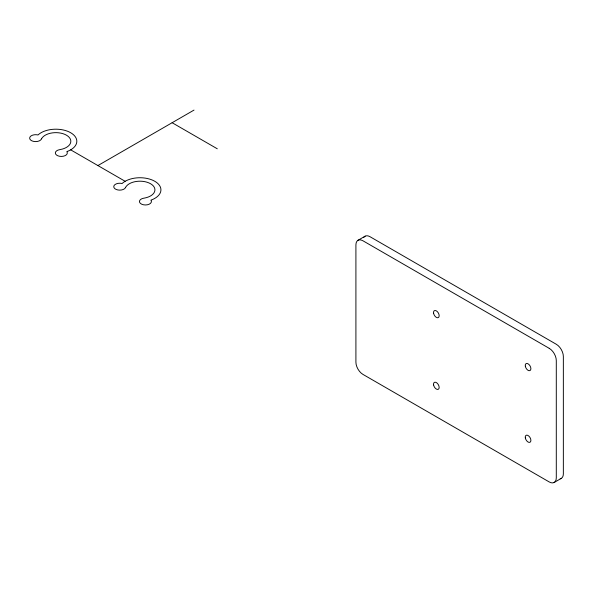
<?xml version="1.0" encoding="UTF-8"?>
<svg xmlns="http://www.w3.org/2000/svg" width="593" height="593" viewBox="0 0 593 593"><rect width="100%" height="100%" fill="white"/><g stroke="black" fill="none" stroke-linecap="round" stroke-linejoin="round"><path stroke-width="0.89" d="M97.912 165.566L194.015 110.083M357.868 240.365L365.147 236.162M554.114 482.509L561.393 478.306M172.133 122.721L217.29 148.791M70.686 149.851L125.138 181.288M363.805 237.422A9.977 5.76 60 0 1 370.017 236.718L556.293 344.266A9.977 5.76 60 0 1 563.35 356.482L563.35 473.807A9.977 5.76 60 0 1 560.185 478.773M41.517 138.792L41.406 139.058A5.989 3.454 0 0 1 33.823 141.438A5.989 3.454 0 0 1 30.006 136.968A5.989 3.454 0 0 1 37.893 134.937L37.996 134.974A20.955 12.097 0 0 1 70.686 132.736A20.955 12.097 0 0 1 66.816 151.608L66.876 151.675A5.989 3.454 0 0 1 63.362 156.226A5.989 3.454 0 0 1 55.623 154.024A5.989 3.454 0 0 1 59.745 149.644L60.493 149.51A14.966 8.643 0 0 0 66.453 135.182A14.966 8.643 0 0 0 41.629 138.621L41.517 138.792M125.612 187.336L125.508 187.596A5.989 3.454 0 0 1 117.925 189.975A5.989 3.454 0 0 1 114.108 185.505A5.989 3.454 0 0 1 121.995 183.482L122.099 183.511A20.955 12.097 0 0 1 154.788 181.28A20.955 12.097 0 0 1 150.918 200.152L150.978 200.212A5.989 3.454 0 0 1 147.464 204.763A5.989 3.454 0 0 1 139.726 202.561A5.989 3.454 0 0 1 143.84 198.181L144.596 198.055A14.966 8.643 0 0 0 150.548 183.726A14.966 8.643 0 0 0 125.731 187.166L125.612 187.336M549.237 348.336L362.968 240.795A9.977 5.76 60 0 0 355.911 244.865L355.911 362.19A9.977 5.76 60 0 0 362.968 374.413L549.237 481.953A9.977 5.76 60 0 0 556.293 477.884L556.293 360.559A9.977 5.76 60 0 0 549.237 348.336M433.594 384.946A3.988 2.305 60 0 0 438.264 389.312A3.988 2.305 60 0 0 437.182 383.189A3.988 2.305 60 0 0 433.594 384.946M525.316 437.901A3.988 2.305 60 0 0 529.986 442.274A3.988 2.305 60 0 0 528.912 436.144A3.988 2.305 60 0 0 525.316 437.901M525.316 366.207A3.988 2.305 60 0 0 529.986 370.573A3.988 2.305 60 0 0 528.912 364.45A3.988 2.305 60 0 0 525.316 366.207M433.594 313.252A3.988 2.305 60 0 0 438.264 317.618A3.988 2.305 60 0 0 437.182 311.488A3.988 2.305 60 0 0 433.594 313.252"/></g></svg>
